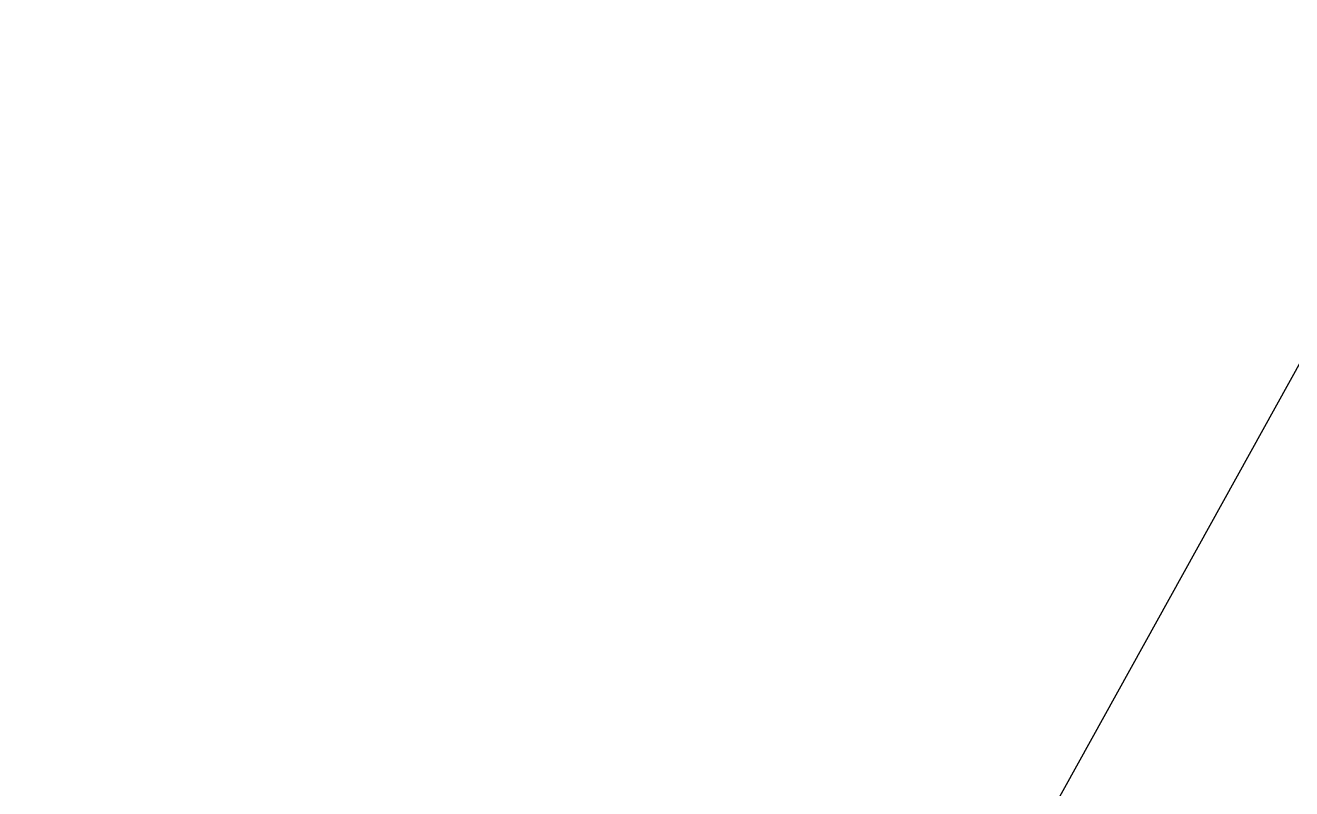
# Model space of a CAD drawing. Header units: millimetres. Extents: x 144133 to 166609, y 63848 to 108303.
# Drawn here: x 149660 to 153556, y 90076 to 92424 of the extents above; entities that cross this region are included whole.
import ezdxf
from ezdxf.enums import TextEntityAlignment as Align

# ---------------------------------------------------------------- set-up
doc = ezdxf.new("R2010")
doc.units = ezdxf.units.MM
doc.set_wipeout_variables(frame=1)
doc.layers.add('Техника. Кран Liebherr LTM 1800', color=250, linetype='Continuous')
doc.styles.add('arial', font='arial.ttf')

# ---------------------------------------------------------------- blocks, each defined once
blk = doc.blocks.new('LTM 1800-20221125.20095300')
at = {"color": 0, "linetype": 'ByBlock', "lineweight": -2, "transparency": 16777216}
for points in [[(13040, 575, 0), (5366.4, 575), (5321.4, 711.8), (5186.8, 814.3), (4745, 967.7), (4664.5, 967.8, 0.607231), (4606.2, 856.4), (4627.1, 826.4, -0.944725), (4589.3, 700.5), (4280.3, 705.1), (4374.9, 575), (2000, 575), (2000, 587), (726.9, 587), (700, 575), (-97.8, 219.2, 0.603875), (-125.2, -204.7), (1147, -983), (1200, -983), (1200, -1063), (17105, -1063)], [(17675, -827, 0), (17730, -827, 0), (17730, -617)]]:
    blk.add_lwpolyline(points, format="xyb", dxfattribs=at)
blk = doc.blocks.new('LTM 1800-20221126.062022')
at = {"color": 0, "linetype": 'ByBlock', "lineweight": -2, "transparency": 16777216}
blk.add_wipeout([(9187.3, 172.1), (8490, 175), (780, 175), (-4.8, 149.7), (-4.8, 149.7), (-107.6, 104.2), (-149.8, 0), (-107.6, -104.2), (-4.8, -149.7), (-4.8, -149.7), (780, -175), (8490, -175), (9142.3, -172.3), (12080, -160), (12080, 160)], dxfattribs=at)
blk = doc.blocks.new('*U99')
at = {"color": 0, "linetype": 'ByBlock', "lineweight": -2, "transparency": 16777216, "rotation": 130.7074072742269}
blk.add_blockref('LTM 1800-20221126.062022', (1310, 3787), dxfattribs=at)
at = {"color": 0, "linetype": 'ByBlock', "lineweight": -2, "transparency": 16777216}
blk.add_lwpolyline([(7563.4, 22090.9), (-2585.4, 3777.6)], dxfattribs=at)
at = {"color": 0, "linetype": 'ByBlock', "lineweight": -2, "transparency": 16777216, "rotation": 70}
blk.add_blockref('LTM 1800-20221125.20095300', (1670, 3452), dxfattribs=at)
at = {"layer": 'Defpoints', "color": 250, "linetype": 'ByBlock', "lineweight": -2, "transparency": 16777216, "style": 'arial', "width": 0.9}
blk.add_attdef('МАРКА', text='', height=250, rotation=70, dxfattribs=at).set_placement((7630.8, 18392.5), align=Align.MIDDLE_CENTER)

msp = doc.modelspace()

# ---------------------------------------------------------------- block references
at = {"layer": 'Техника. Кран Liebherr LTM 1800', "transparency": 16777216}
msp.add_blockref('*U99', (155238.1, 85931.2), dxfattribs=at)

doc.saveas('drawing.dxf')
